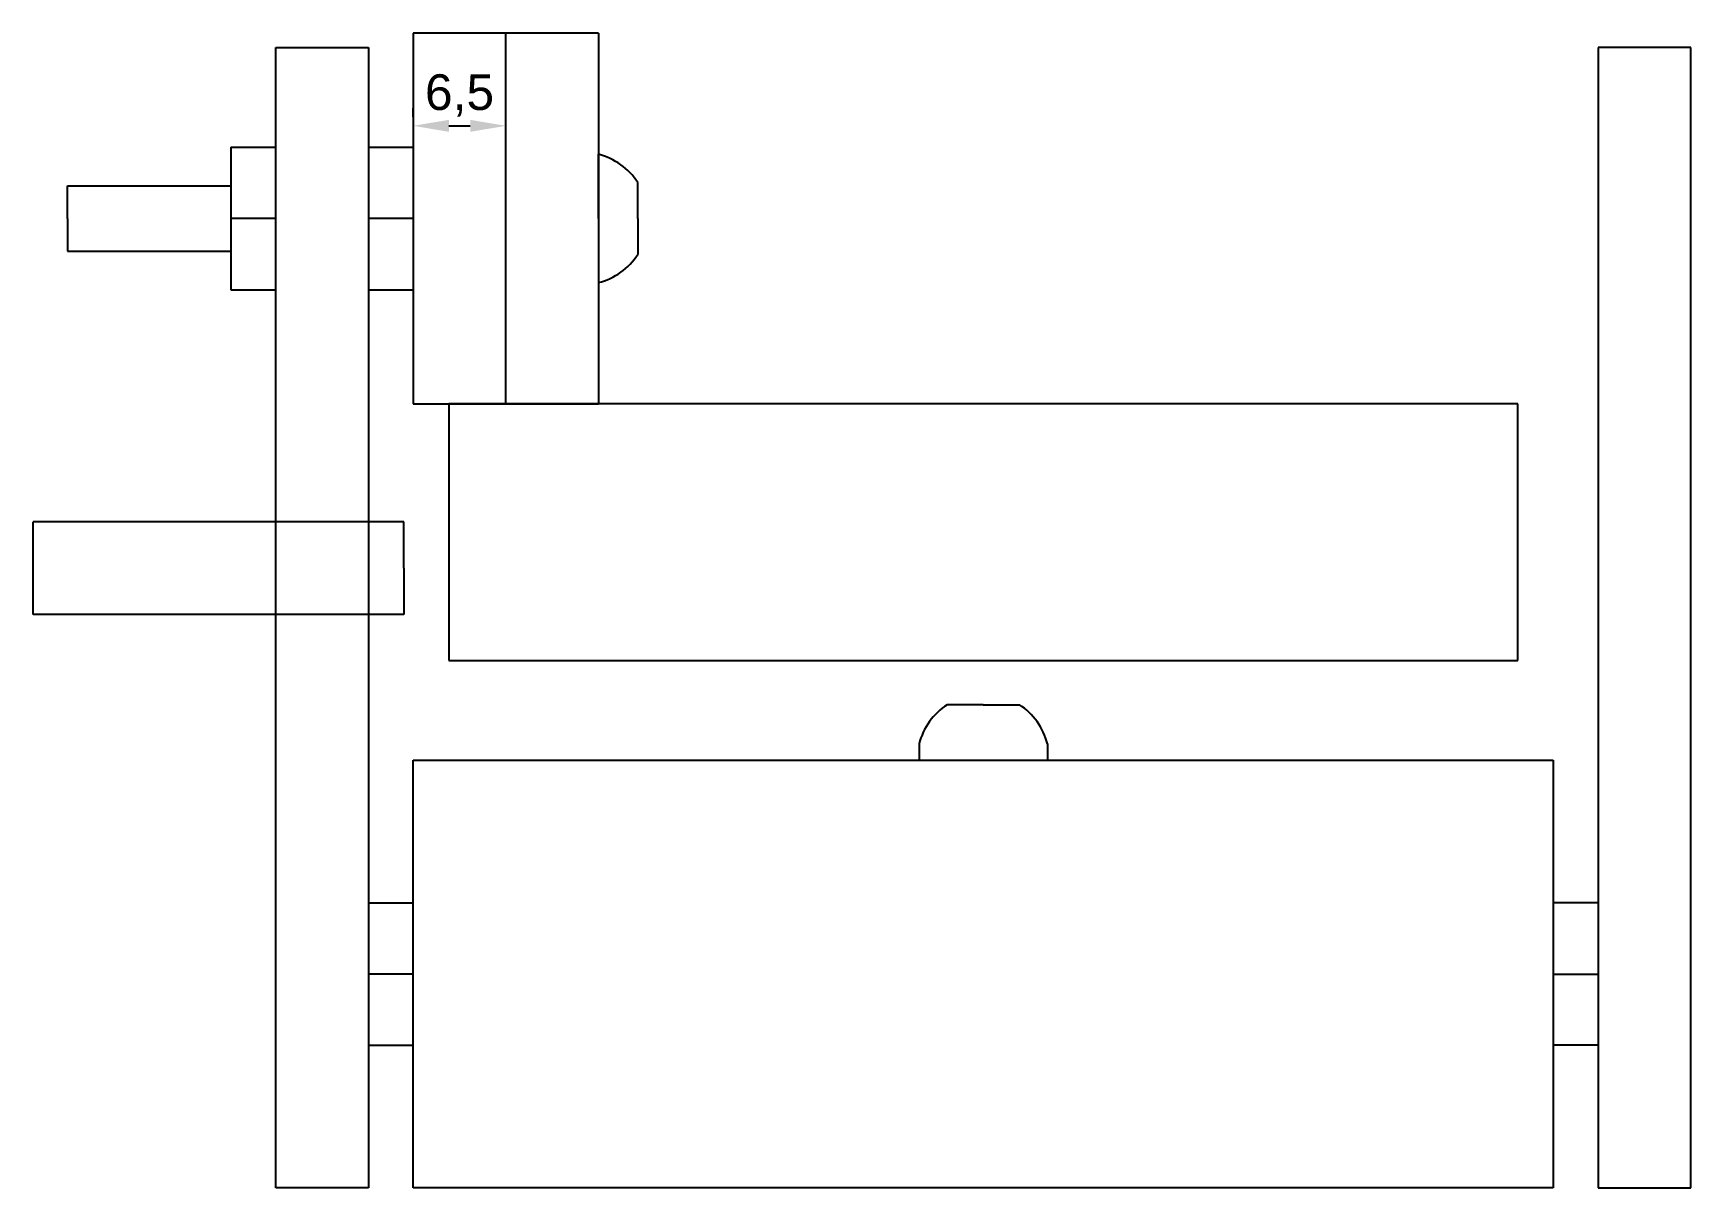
# Model space of a CAD drawing. Header units: millimetres. Extents: x 46 to 162, y 113 to 194.
import ezdxf

# ---------------------------------------------------------------- set-up
doc = ezdxf.new("R2010")
doc.units = ezdxf.units.MM
doc.layers.add('track', color=50, linetype='Continuous')
doc.layers.add('train', color=10, linetype='Continuous')
doc.styles.get("Standard").update_dxf_attribs({"font": 'arial.ttf'})
doc.dimstyles.new('ISO-25', dxfattribs={"dimtxt": 2.5, "dimasz": 2.5, "dimexe": 1.25, "dimexo": 0.625, "dimtad": 1, "dimtxsty": 'Standard', "dimcen": 2.5, "dimadec": 0, "dimazin": 0, "dimtfac": 1, "dimtmove": 0, "dimatfit": 3, "dimfxl": 1, "dimarcsym": 0})

# ---------------------------------------------------------------- blocks, each defined once
blk = doc.blocks.new('*D12')
at = {"layer": 'Defpoints', "color": 0, "transparency": 16777216}
for p in [(72.5, 187.5), (79, 187.5), (79, 187.5)]:
    blk.add_point(p, dxfattribs=at)
at = {"layer": 'train', "color": 0, "lineweight": -2, "transparency": 16777216}
for p, q in [((72.5, 188.12), (72.5, 188.75)), ((79, 188.12), (79, 188.75)), ((75, 187.5), (76.5, 187.5))]:
    blk.add_line(p, q, dxfattribs=at)
at = {"layer": 'train', "color": 0, "transparency": 16777216}
for points in [[(75, 187.92), (75, 187.08), (72.5, 187.5)], [(76.5, 187.92), (76.5, 187.08), (79, 187.5)]]:
    blk.add_solid(points, dxfattribs=at)
at = {"layer": 'train', "color": 0, "transparency": 16777216, "insert": (75.75, 189.63), "char_height": 2.5, "attachment_point": 5}
blk.add_mtext('6,5', dxfattribs=at)

msp = doc.modelspace()

# ---------------------------------------------------------------- linework, layer by layer
at = {"layer": 'track'}
for p, q in [((150, 168), (75, 168)), ((75, 168), (75, 150)), ((150, 150), (150, 168)), ((75, 150), (150, 150))]:
    msp.add_line(p, q, dxfattribs=at)
at = {"layer": 'train'}
for p, q in [((79, 194), (72.5, 194)), ((72.5, 194), (72.5, 181)), ((79, 168), (79, 194)), ((85.5, 194), (79, 194)), ((85.5, 194), (85.5, 168)), ((62.85, 113), (62.85, 193)), ((62.85, 193), (69.35, 193)), ((69.35, 193), (69.35, 113)), ((162.15, 193), (155.65, 193)), ((155.65, 193), (155.65, 113)), ((162.15, 113), (162.15, 193)), ((59.7, 186), (62.85, 186)), ((59.7, 186), (59.7, 176)), ((69.35, 186), (72.5, 186)), ((85.5, 181), (85.5, 185.5)), ((48.25, 181), (48.25, 183.3)), ((48.25, 183.3), (59.7, 183.3)), ((88.25, 181), (88.25, 183.53)), ((48.25, 181), (48.25, 178.7)), ((62.85, 181), (59.7, 181)), ((72.5, 181), (69.35, 181)), ((72.5, 181), (72.5, 168)), ((85.5, 181), (85.5, 176.5)), ((88.25, 181), (88.25, 178.47)), ((48.25, 178.7), (59.7, 178.7)), ((59.7, 176), (62.85, 176)), ((69.35, 176), (72.5, 176)), ((72.5, 168), (79, 168)), ((79, 168), (85.5, 168)), ((71.83, 159.729), (45.83, 159.729)), ((45.83, 153.229), (45.83, 159.729)), ((71.83, 156.479), (71.83, 159.729)), ((71.83, 156.479), (71.83, 153.229)), ((71.83, 153.229), (45.83, 153.229)), ((112.5, 146.893), (109.97, 146.893)), ((112.5, 146.893), (115.03, 146.893)), ((108, 144.143), (108, 143)), ((117, 144.143), (117, 143)), ((72.5, 113), (72.5, 143)), ((72.5, 143), (152.5, 143)), ((152.5, 143), (152.5, 113)), ((69.35, 133), (72.5, 133)), ((69.35, 133), (69.35, 123)), ((155.65, 133), (152.5, 133)), ((155.65, 133), (155.65, 123)), ((72.5, 128), (69.35, 128)), ((152.5, 128), (155.65, 128)), ((69.35, 123), (72.5, 123)), ((155.65, 123), (152.5, 123)), ((69.35, 113), (62.85, 113)), ((152.5, 113), (72.5, 113)), ((155.65, 113), (162.15, 113))]:
    msp.add_line(p, q, dxfattribs=at)
for centre, start, end in [((84.357, 181), 33.02198, 75.74997), ((84.357, 181), 284.25003, 326.97802), ((112.5, 143), 123.02198, 165.74997), ((112.5, 143), 14.25003, 56.97802)]:
    msp.add_arc(centre, 4.643, start, end, dxfattribs=at)

# ---------------------------------------------------------------- dimensions: what is measured, and where the dimension line sits
dim = msp.add_linear_dim(base=(79, 187.5), p1=(72.5, 187.5), p2=(79, 187.5), dimstyle='ISO-25', dxfattribs=at)
dim.commit()
dim.dimension.update_dxf_attribs({"geometry": '*D12', "text_midpoint": (75.75, 189.627)})

doc.saveas('drawing.dxf')
